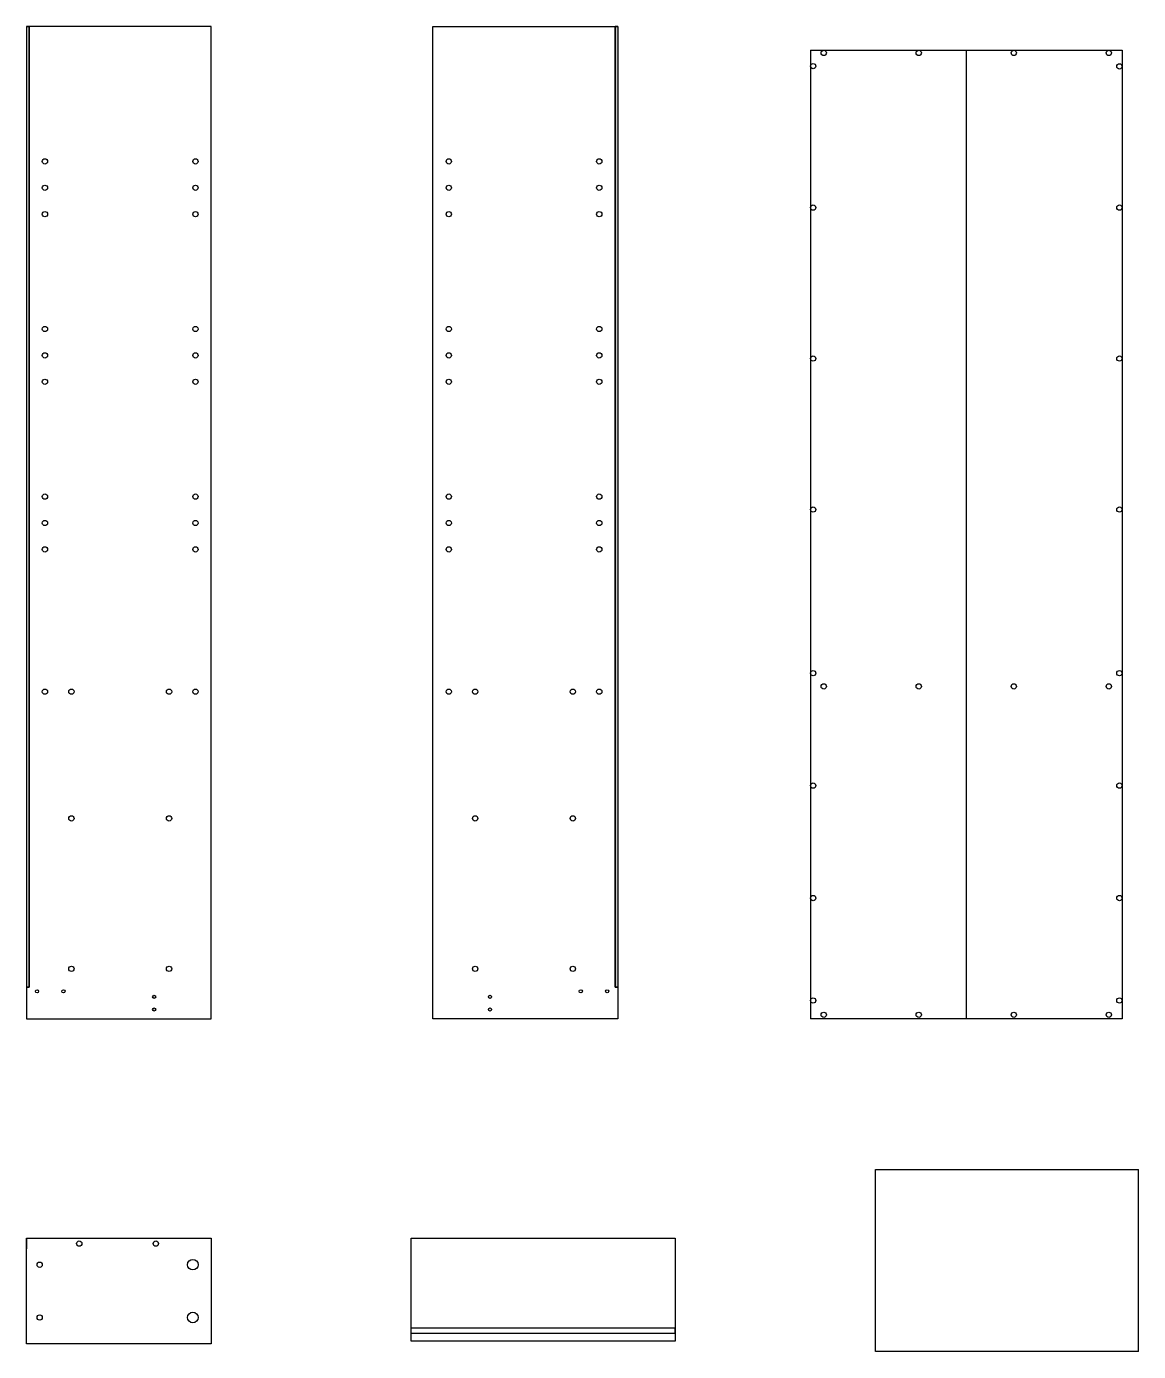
# Model space of a CAD drawing. Header units: millimetres. Extents: x -36975 to 25048, y -11091 to 9259.
# Drawn here: x -6292 to -4186, y -11091 to -8581 of the extents above; entities that cross this region are included whole.
import ezdxf

# ---------------------------------------------------------------- set-up
doc = ezdxf.new("R2010")
doc.units = ezdxf.units.MM
doc.layers.add('quote', color=7, linetype='Continuous')
doc.layers.add('Viti', color=6, linetype='Continuous')

msp = doc.modelspace()

# ---------------------------------------------------------------- hatches: boundary and pattern name
h = msp.add_hatch()
h.set_pattern_fill('ANSI38', color=256, scale=50)
h.set_pattern_definition([(45, (-10332.936, -18285.237), (-4.4194174, 4.4194174), []), (135, (-10332.936, -18285.237), (-13.258252, 4.4194174), [15.625, -9.375])])
h.paths.add_polyline_path([(-5172.1, -8580.8), (-5177.1, -8580.8), (-5177.1, -10400.8), (-5172.1, -10400.8)])

# ---------------------------------------------------------------- linework, layer by layer
for p, q in [((-5941.9, -10460.8), (-5941.9, -8580.8)), ((-5522.1, -10460.8), (-5522.1, -8580.8)), ((-4807, -8625.8), (-4217, -8625.8)), ((-4807, -8625.8), (-4807, -10460.8)), ((-4807, -8625.8), (-4782, -8625.8)), ((-4512, -8625.8), (-4512, -10460.8)), ((-4217, -8625.8), (-4217, -10460.8)), ((-4185.8, -11090.7), (-4185.8, -10745.7)), ((-6291.9, -11076.3), (-6291.9, -10876.3)), ((-6291.9, -10876.3), (-5941.9, -10876.3)), ((-6291.9, -10876.3), (-6291.9, -10896.3)), ((-6291.9, -10876.3), (-6266.9, -10876.3)), ((-5941.9, -10876.3), (-5941.9, -11076.3)), ((-5563.1, -11071.3), (-5563.1, -10876.3)), ((-5563.1, -10876.3), (-5063.1, -10876.3)), ((-5063.1, -10876.3), (-5063.1, -11071.3)), ((-5063.1, -11046.3), (-5563.1, -11046.3)), ((-5563.1, -11071.3), (-5563.1, -11056.3)), ((-5563.1, -11056.3), (-5063.1, -11056.3)), ((-5063.1, -11056.3), (-5063.1, -11046.3)), ((-5941.9, -11076.3), (-6291.9, -11076.3)), ((-5063.1, -11071.3), (-5563.1, -11071.3))]:
    msp.add_line(p, q)
for points in [[(-6286.9, -8580.8), (-6291.9, -8580.8), (-6291.9, -10400.8), (-6286.9, -10400.8)], [(-5177.1, -8580.8), (-5172.1, -8580.8), (-5172.1, -10400.8), (-5177.1, -10400.8)]]:
    msp.add_lwpolyline(points, close=True)
for points in [[(-4217, -10460.8), (-4807, -10460.8)], [(-4683.8, -10745.7), (-4185.8, -10745.7)]]:
    msp.add_lwpolyline(points)
at = {"layer": 'quote'}
for p, q in [((-5941.9, -8580.8), (-6291.9, -8580.8)), ((-6291.9, -8580.8), (-6291.9, -10460.8)), ((-6291.9, -8580.8), (-6286.9, -8580.8)), ((-6286.9, -8580.8), (-6286.9, -10400.8)), ((-5522.1, -8580.8), (-5172.1, -8580.8)), ((-5172.1, -8580.8), (-5177.1, -8580.8)), ((-5177.1, -8580.8), (-5177.1, -10400.8)), ((-5172.1, -8580.8), (-5172.1, -10460.8)), ((-6286.9, -10400.8), (-6291.9, -10400.8)), ((-5177.1, -10400.8), (-5172.1, -10400.8)), ((-6291.9, -10460.8), (-5941.9, -10460.8)), ((-5172.1, -10460.8), (-5522.1, -10460.8)), ((-4683.8, -11090.7), (-4683.8, -10745.7)), ((-4185.8, -11090.7), (-4683.8, -11090.7))]:
    msp.add_line(p, q, dxfattribs=at)
at = {"layer": 'Viti'}
for centre, radius in [((-4782, -8630.8), 5), ((-4602, -8630.8), 5), ((-4422, -8630.8), 5), ((-4242, -8630.8), 5), ((-4802, -8655.8), 5), ((-4222, -8656.4), 5), ((-6256.9, -8836.3), 5), ((-5971.9, -8836.3), 5), ((-5492.1, -8836.3), 5), ((-5207.1, -8836.3), 5), ((-6256.9, -8886.3), 5), ((-5971.9, -8886.3), 5), ((-5492.1, -8886.3), 5), ((-5207.1, -8886.3), 5), ((-6256.9, -8936.3), 5), ((-5971.9, -8936.3), 5), ((-5492.1, -8936.3), 5), ((-5207.1, -8936.3), 5), ((-4802, -8923.8), 5), ((-4222, -8923.8), 5), ((-6256.9, -9153.8), 5), ((-5971.9, -9153.8), 5), ((-5492.1, -9153.8), 5), ((-5207.1, -9153.8), 5), ((-6256.9, -9203.8), 5), ((-5971.9, -9203.8), 5), ((-5492.1, -9203.8), 5), ((-5207.1, -9203.8), 5), ((-4802, -9209.8), 5), ((-4222, -9209.8), 5), ((-6256.9, -9253.8), 5), ((-5971.9, -9253.8), 5), ((-5492.1, -9253.8), 5), ((-5207.1, -9253.8), 5), ((-6256.9, -9471.3), 5), ((-5971.9, -9471.3), 5), ((-5492.1, -9471.3), 5), ((-5207.1, -9471.3), 5), ((-4802, -9495.8), 5), ((-4222, -9495.8), 5), ((-6256.9, -9521.3), 5), ((-5971.9, -9521.3), 5), ((-5492.1, -9521.3), 5), ((-5207.1, -9521.3), 5), ((-6256.9, -9571.3), 5), ((-5971.9, -9571.3), 5), ((-5492.1, -9571.3), 5), ((-5207.1, -9571.3), 5), ((-4802, -9805.8), 5), ((-4222, -9805.8), 5), ((-6256.9, -9840.8), 5), ((-6206.9, -9840.8), 5), ((-6021.9, -9840.8), 5), ((-5971.9, -9840.8), 5), ((-5492.1, -9840.8), 5), ((-5442.1, -9840.8), 5), ((-5257.1, -9840.8), 5), ((-5207.1, -9840.8), 5), ((-4782, -9830.8), 5), ((-4602, -9830.8), 5), ((-4422, -9830.8), 5), ((-4242, -9830.8), 5), ((-4802, -10018.8), 5), ((-4222, -10018.8), 5), ((-6206.9, -10080.8), 5), ((-6021.9, -10080.8), 5), ((-5442.1, -10080.8), 5), ((-5257.1, -10080.8), 5), ((-4802, -10231.8), 5), ((-4222, -10231.8), 5), ((-6206.9, -10365.8), 5), ((-6021.9, -10365.8), 5), ((-5442.1, -10365.8), 5), ((-5257.1, -10365.8), 5), ((-6271.9, -10408.3), 3), ((-6221.9, -10408.3), 3), ((-6050, -10418.8), 3), ((-5414, -10418.8), 3), ((-5242.1, -10408.3), 3), ((-5192.1, -10408.3), 3), ((-6050, -10442.8), 3), ((-5414, -10442.8), 3), ((-4802, -10425.8), 5), ((-4222, -10425.8), 5), ((-4782, -10452.9), 5), ((-4602, -10452.9), 5), ((-4422, -10452.9), 5), ((-4242, -10452.9), 5), ((-6191.9, -10886.3), 5), ((-6046.9, -10886.3), 5), ((-5976.9, -10926.3), 10), ((-6266.9, -10926.3), 5), ((-5976.9, -11026.3), 10), ((-6266.9, -11026.3), 5)]:
    msp.add_circle(centre, radius, dxfattribs=at)

doc.saveas('drawing.dxf')
